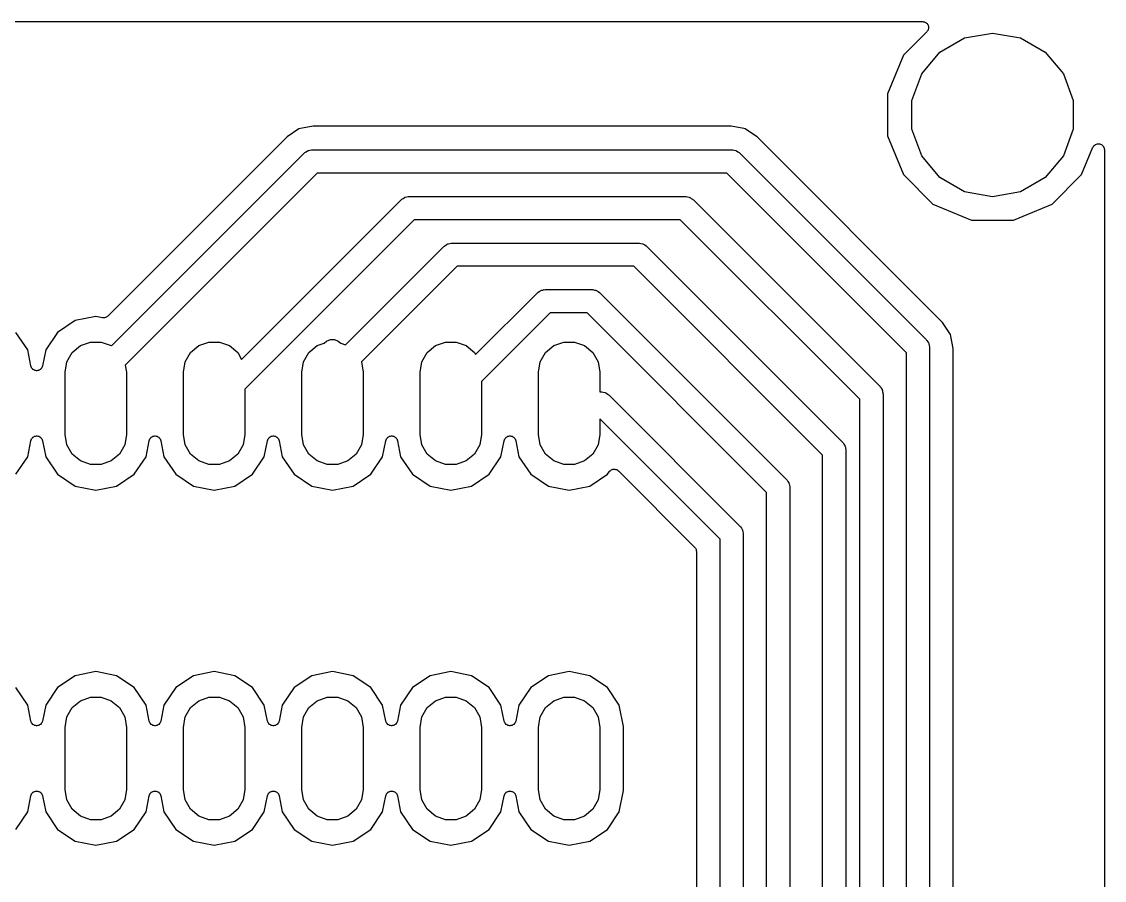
# Model space of a CAD drawing. Extents: x 30 to 169, y -146 to -30.
# Drawn here: x 145.76 to 169, y -48.43 to -30 of the extents above; entities that cross this region are included whole.
import ezdxf

# ---------------------------------------------------------------- set-up
doc = ezdxf.new("R2010")
doc.units = 0
doc.header["$MEASUREMENT"] = 0
doc.layers.add('BLACK', color=7, linetype='CONTINUOUS')

msp = doc.modelspace()

# ---------------------------------------------------------------- linework, layer by layer
at = {"layer": 'Black'}
for p, q in [((144.6, -30), (165.1, -30)), ((165.1, -30), (165.117, -30.0029)), ((165.117, -30.0029), (165.133, -30.0044)), ((165.133, -30.0044), (165.138, -30.0067)), ((165.138, -30.0067), (165.144, -30.0077)), ((165.144, -30.0077), (165.158, -30.016)), ((165.158, -30.016), (165.173, -30.023)), ((165.173, -30.023), (165.177, -30.0269)), ((165.177, -30.0269), (165.182, -30.0297)), ((165.182, -30.0297), (165.193, -30.0425)), ((165.2, -30.2033), (165.19, -30.2169)), ((165.193, -30.0425), (165.205, -30.0542)), ((165.21, -30.1905), (165.2, -30.2033)), ((165.205, -30.0542), (165.207, -30.0593)), ((165.207, -30.0593), (165.21, -30.0635)), ((165.21, -30.0635), (165.216, -30.0791)), ((165.212, -30.1853), (165.21, -30.1905)), ((165.215, -30.1808), (165.212, -30.1853)), ((165.22, -30.1647), (165.215, -30.1808)), ((165.216, -30.0791), (165.223, -30.0942)), ((165.225, -30.1491), (165.22, -30.1647)), ((165.223, -30.0942), (165.224, -30.0997)), ((165.224, -30.0997), (165.225, -30.1049)), ((165.225, -30.1049), (165.225, -30.1216)), ((165.225, -30.1216), (165.227, -30.1382)), ((165.227, -30.1382), (165.225, -30.1435)), ((165.225, -30.1435), (165.225, -30.1491)), ((165.19, -30.2169), (164.687, -30.7193)), ((165.471, -30.6543), (165.999, -30.3493)), ((165.999, -30.3493), (166.6, -30.2433)), ((166.6, -30.2433), (167.201, -30.3493)), ((167.201, -30.3493), (167.729, -30.6543)), ((165.079, -31.1217), (165.471, -30.6543)), ((167.729, -30.6543), (168.121, -31.1217)), ((164.687, -30.7193), (164.342, -31.5489)), ((164.87, -31.695), (165.079, -31.1217)), ((168.121, -31.1217), (168.33, -31.695)), ((164.342, -31.5489), (164.342, -32.4472)), ((164.87, -32.305), (164.87, -31.695)), ((168.33, -31.695), (168.33, -32.305)), ((151.711, -32.302), (151.455, -32.4729)), ((151.742, -32.2957), (151.711, -32.302)), ((152.013, -32.242), (151.742, -32.2957)), ((151.742, -32.2957), (151.742, -32.2957)), ((160.987, -32.242), (152.013, -32.242)), ((161.258, -32.2957), (160.987, -32.242)), ((161.289, -32.302), (161.258, -32.2957)), ((161.258, -32.2957), (161.258, -32.2957)), ((161.423, -32.3913), (161.289, -32.302)), ((165.079, -32.8783), (164.87, -32.305)), ((168.33, -32.305), (168.121, -32.8783)), ((151.455, -32.4729), (147.609, -36.3193)), ((161.545, -32.4729), (161.423, -32.3913)), ((165.527, -36.4552), (161.545, -32.4729)), ((164.342, -32.4472), (164.685, -33.2774)), ((151.894, -32.7734), (151.905, -32.7706)), ((151.905, -32.7706), (151.914, -32.7651)), ((151.914, -32.7651), (151.947, -32.7594)), ((151.947, -32.7594), (151.978, -32.751)), ((151.978, -32.751), (151.989, -32.7519)), ((151.989, -32.7519), (152, -32.75)), ((152, -32.75), (161, -32.75)), ((161, -32.75), (161.011, -32.7519)), ((161.011, -32.7519), (161.022, -32.751)), ((161.022, -32.751), (161.053, -32.7594)), ((161.053, -32.7594), (161.086, -32.7651)), ((161.086, -32.7651), (161.095, -32.7706)), ((161.095, -32.7706), (161.106, -32.7734)), ((168.513, -33.2807), (168.756, -32.6965)), ((168.756, -32.6965), (168.766, -32.6803)), ((168.766, -32.6803), (168.776, -32.6636)), ((168.776, -32.6636), (168.778, -32.6617)), ((168.778, -32.6617), (168.779, -32.6593)), ((168.779, -32.6593), (168.795, -32.6476)), ((168.795, -32.6476), (168.809, -32.6352)), ((168.809, -32.6352), (168.812, -32.6343)), ((168.812, -32.6343), (168.814, -32.6325)), ((168.814, -32.6325), (168.833, -32.6267)), ((168.833, -32.6267), (168.851, -32.6201)), ((168.851, -32.6201), (168.854, -32.6201)), ((168.854, -32.6201), (168.857, -32.6193)), ((168.857, -32.6193), (168.876, -32.6201)), ((168.876, -32.6201), (168.895, -32.6201)), ((168.895, -32.6201), (168.898, -32.6211)), ((168.898, -32.6211), (168.901, -32.6212)), ((168.901, -32.6212), (168.918, -32.6286)), ((168.918, -32.6286), (168.936, -32.6352)), ((168.936, -32.6352), (168.939, -32.6371)), ((168.939, -32.6371), (168.941, -32.6382)), ((168.941, -32.6382), (168.956, -32.6512)), ((168.956, -32.6512), (168.97, -32.6636)), ((168.97, -32.6636), (168.972, -32.6661)), ((168.972, -32.6661), (168.974, -32.668)), ((168.974, -32.668), (168.983, -32.6851)), ((168.983, -32.6851), (168.992, -32.7018)), ((168.992, -32.7018), (168.993, -32.7046)), ((168.993, -32.7046), (168.994, -32.7071)), ((168.994, -32.7071), (168.997, -32.7263)), ((168.997, -32.7263), (169, -32.7452)), ((169, -32.7452), (169, -145.873)), ((147.688, -36.9588), (151.823, -32.8232)), ((151.823, -32.8232), (151.832, -32.8169)), ((151.832, -32.8169), (151.839, -32.8085)), ((151.839, -32.8085), (151.868, -32.7922)), ((151.868, -32.7922), (151.894, -32.7734)), ((161.106, -32.7734), (161.132, -32.7922)), ((161.132, -32.7922), (161.161, -32.8085)), ((161.161, -32.8085), (161.168, -32.8169)), ((161.168, -32.8169), (161.177, -32.8232)), ((161.177, -32.8232), (165.177, -36.8232)), ((165.471, -33.3457), (165.079, -32.8783)), ((168.121, -32.8783), (167.729, -33.3457)), ((152.104, -33.25), (147.983, -37.3703)), ((160.896, -33.25), (152.104, -33.25)), ((164.75, -37.1036), (160.896, -33.25)), ((164.685, -33.2774), (165.319, -33.9131)), ((165.999, -33.6507), (165.471, -33.3457)), ((167.729, -33.3457), (167.201, -33.6507)), ((167.877, -33.9154), (168.513, -33.2807)), ((166.6, -33.7567), (165.999, -33.6507)), ((167.201, -33.6507), (166.6, -33.7567)), ((150.48, -37.2462), (153.903, -33.8232)), ((153.903, -33.8232), (153.912, -33.8169)), ((153.912, -33.8169), (153.919, -33.8085)), ((153.919, -33.8085), (153.948, -33.7922)), ((153.948, -33.7922), (153.974, -33.7734)), ((153.974, -33.7734), (153.985, -33.7706)), ((153.985, -33.7706), (153.994, -33.7651)), ((153.994, -33.7651), (154.027, -33.7594)), ((154.027, -33.7594), (154.058, -33.751)), ((154.058, -33.751), (154.069, -33.7519)), ((154.069, -33.7519), (154.08, -33.75)), ((154.08, -33.75), (160, -33.75)), ((160, -33.75), (160.011, -33.7519)), ((160.011, -33.7519), (160.022, -33.751)), ((160.022, -33.751), (160.053, -33.7594)), ((160.053, -33.7594), (160.086, -33.7651)), ((160.086, -33.7651), (160.095, -33.7706)), ((160.095, -33.7706), (160.106, -33.7734)), ((160.106, -33.7734), (160.132, -33.7922)), ((160.132, -33.7922), (160.161, -33.8085)), ((160.161, -33.8085), (160.168, -33.8169)), ((160.168, -33.8169), (160.177, -33.8232)), ((160.177, -33.8232), (164.177, -37.8232)), ((165.319, -33.9131), (166.149, -34.2576)), ((167.047, -34.2584), (167.877, -33.9154)), ((154.184, -34.25), (150.55, -37.8832)), ((159.896, -34.25), (154.184, -34.25)), ((163.75, -38.1036), (159.896, -34.25)), ((166.149, -34.2576), (167.047, -34.2584)), ((152.712, -36.9349), (154.823, -34.8232)), ((154.823, -34.8232), (154.832, -34.8169)), ((154.832, -34.8169), (154.839, -34.8085)), ((154.839, -34.8085), (154.868, -34.7922)), ((154.868, -34.7922), (154.894, -34.7734)), ((154.894, -34.7734), (154.905, -34.7706)), ((154.905, -34.7706), (154.914, -34.7651)), ((154.914, -34.7651), (154.947, -34.7594)), ((154.947, -34.7594), (154.978, -34.751)), ((154.978, -34.751), (154.989, -34.7519)), ((154.989, -34.7519), (155, -34.75)), ((155, -34.75), (159, -34.75)), ((159, -34.75), (159.011, -34.7519)), ((159.011, -34.7519), (159.022, -34.751)), ((159.022, -34.751), (159.053, -34.7594)), ((159.053, -34.7594), (159.086, -34.7651)), ((159.086, -34.7651), (159.095, -34.7706)), ((159.095, -34.7706), (159.106, -34.7734)), ((159.106, -34.7734), (159.132, -34.7922)), ((159.132, -34.7922), (159.161, -34.8085)), ((159.161, -34.8085), (159.168, -34.8169)), ((159.168, -34.8169), (159.177, -34.8232)), ((159.177, -34.8232), (163.377, -39.0232)), ((155.104, -35.25), (153.051, -37.3023)), ((158.896, -35.25), (155.104, -35.25)), ((162.95, -39.3036), (158.896, -35.25)), ((156.839, -35.8085), (156.868, -35.7922)), ((156.868, -35.7922), (156.894, -35.7734)), ((156.894, -35.7734), (156.905, -35.7706)), ((156.905, -35.7706), (156.914, -35.7651)), ((156.914, -35.7651), (156.947, -35.7594)), ((156.947, -35.7594), (156.978, -35.751)), ((156.978, -35.751), (156.989, -35.7519)), ((156.989, -35.7519), (157, -35.75)), ((157, -35.75), (158, -35.75)), ((158, -35.75), (158.011, -35.7519)), ((158.011, -35.7519), (158.022, -35.751)), ((158.022, -35.751), (158.053, -35.7594)), ((158.053, -35.7594), (158.086, -35.7651)), ((158.086, -35.7651), (158.095, -35.7706)), ((158.095, -35.7706), (158.106, -35.7734)), ((158.106, -35.7734), (158.132, -35.7922)), ((158.132, -35.7922), (158.161, -35.8085)), ((155.502, -37.1447), (156.823, -35.8232)), ((156.823, -35.8232), (156.832, -35.8169)), ((156.832, -35.8169), (156.839, -35.8085)), ((158.161, -35.8085), (158.168, -35.8169)), ((158.168, -35.8169), (158.177, -35.8232)), ((158.177, -35.8232), (162.177, -39.8232)), ((157.104, -36.25), (155.63, -37.7232)), ((157.896, -36.25), (157.104, -36.25)), ((161.75, -40.1036), (157.896, -36.25)), ((146.904, -36.4141), (146.526, -36.6669)), ((147.35, -36.3254), (146.904, -36.4141)), ((147.494, -36.354), (147.35, -36.3254)), ((147.512, -36.3544), (147.494, -36.354)), ((147.53, -36.356), (147.512, -36.3544)), ((147.534, -36.3549), (147.53, -36.356)), ((147.538, -36.355), (147.534, -36.3549)), ((147.555, -36.3492), (147.538, -36.355)), ((147.573, -36.3446), (147.555, -36.3492)), ((147.576, -36.3422), (147.573, -36.3446)), ((147.58, -36.3408), (147.576, -36.3422)), ((147.594, -36.3296), (147.58, -36.3408)), ((147.609, -36.3193), (147.594, -36.3296)), ((165.655, -36.6459), (165.527, -36.4552)), ((145.887, -37.0451), (145.634, -36.6669)), ((146.526, -36.6669), (146.273, -37.0451)), ((165.698, -36.7109), (165.655, -36.6459)), ((165.758, -37.0125), (165.698, -36.7109)), ((146.844, -37.1001), (147.02, -36.9526)), ((147.02, -36.9526), (147.235, -36.8742)), ((147.235, -36.8742), (147.465, -36.8742)), ((147.465, -36.8742), (147.68, -36.9526)), ((147.68, -36.9526), (147.688, -36.9588)), ((149.384, -37.1001), (149.56, -36.9526)), ((149.56, -36.9526), (149.775, -36.8742)), ((149.775, -36.8742), (150.005, -36.8742)), ((150.005, -36.8742), (150.22, -36.9526)), ((150.22, -36.9526), (150.396, -37.1001)), ((151.924, -37.1001), (152.1, -36.9526)), ((152.1, -36.9526), (152.254, -36.8967)), ((152.254, -36.8967), (152.305, -36.8535)), ((152.305, -36.8535), (152.387, -36.8238)), ((152.387, -36.8238), (152.473, -36.8238)), ((152.473, -36.8238), (152.555, -36.8535)), ((152.555, -36.8535), (152.606, -36.8967)), ((152.606, -36.8967), (152.712, -36.9349)), ((154.464, -37.1001), (154.64, -36.9526)), ((154.64, -36.9526), (154.855, -36.8742)), ((154.855, -36.8742), (155.085, -36.8742)), ((155.085, -36.8742), (155.3, -36.9526)), ((155.3, -36.9526), (155.476, -37.1001)), ((157.004, -37.1001), (157.18, -36.9526)), ((157.18, -36.9526), (157.395, -36.8742)), ((157.395, -36.8742), (157.625, -36.8742)), ((157.625, -36.8742), (157.84, -36.9526)), ((157.84, -36.9526), (158.016, -37.1001)), ((165.177, -36.8232), (165.183, -36.8322)), ((165.183, -36.8322), (165.192, -36.8393)), ((165.192, -36.8393), (165.208, -36.8676)), ((165.208, -36.8676), (165.227, -36.8943)), ((165.227, -36.8943), (165.229, -36.905)), ((165.229, -36.905), (165.235, -36.9145)), ((165.235, -36.9145), (165.241, -36.9467)), ((165.241, -36.9467), (165.249, -36.9782)), ((145.955, -37.3884), (145.887, -37.0451)), ((146.273, -37.0451), (146.205, -37.3884)), ((146.729, -37.2987), (146.844, -37.1001)), ((149.269, -37.2987), (149.384, -37.1001)), ((150.396, -37.1001), (150.48, -37.2462)), ((151.809, -37.2987), (151.924, -37.1001)), ((154.349, -37.2987), (154.464, -37.1001)), ((155.476, -37.1001), (155.502, -37.1447)), ((156.889, -37.2987), (157.004, -37.1001)), ((158.016, -37.1001), (158.131, -37.2987)), ((164.75, -76.3964), (164.75, -37.1036)), ((165.249, -36.9782), (165.248, -36.9892)), ((165.248, -36.9892), (165.25, -37)), ((165.25, -37), (165.25, -76.5)), ((165.758, -76.4875), (165.758, -37.0125)), ((145.962, -37.4064), (145.955, -37.3884)), ((145.969, -37.4247), (145.962, -37.4064)), ((146.198, -37.4064), (146.191, -37.4247)), ((146.205, -37.3884), (146.198, -37.4064)), ((146.69, -37.5246), (146.729, -37.2987)), ((147.983, -37.3703), (148.01, -37.5246)), ((149.23, -37.5246), (149.269, -37.2987)), ((151.77, -37.5246), (151.809, -37.2987)), ((153.051, -37.3023), (153.09, -37.5246)), ((154.31, -37.5246), (154.349, -37.2987)), ((156.85, -37.5246), (156.889, -37.2987)), ((158.131, -37.2987), (158.17, -37.5246)), ((145.97, -37.4269), (145.969, -37.4247)), ((145.971, -37.4295), (145.97, -37.4269)), ((145.984, -37.444), (145.971, -37.4295)), ((145.996, -37.4591), (145.984, -37.444)), ((145.999, -37.4605), (145.996, -37.4591)), ((146.001, -37.4626), (145.999, -37.4605)), ((146.017, -37.4719), (146.001, -37.4626)), ((146.034, -37.482), (146.017, -37.4719)), ((146.037, -37.4825), (146.034, -37.482)), ((146.039, -37.4838), (146.037, -37.4825)), ((146.058, -37.4868), (146.039, -37.4838)), ((146.077, -37.4906), (146.058, -37.4868)), ((146.08, -37.4901), (146.077, -37.4906)), ((146.083, -37.4906), (146.08, -37.4901)), ((146.102, -37.4868), (146.083, -37.4906)), ((146.121, -37.4838), (146.102, -37.4868)), ((146.123, -37.4825), (146.121, -37.4838)), ((146.126, -37.482), (146.123, -37.4825)), ((146.143, -37.4719), (146.126, -37.482)), ((146.159, -37.4626), (146.143, -37.4719)), ((146.161, -37.4605), (146.159, -37.4626)), ((146.164, -37.4591), (146.161, -37.4605)), ((146.176, -37.444), (146.164, -37.4591)), ((146.189, -37.4295), (146.176, -37.444)), ((146.19, -37.4269), (146.189, -37.4295)), ((146.191, -37.4247), (146.19, -37.4269)), ((146.69, -38.8554), (146.69, -37.5246)), ((148.01, -37.5246), (148.01, -38.8554)), ((149.23, -38.8554), (149.23, -37.5246)), ((151.77, -38.8554), (151.77, -37.5246)), ((153.09, -37.5246), (153.09, -38.8554)), ((154.31, -38.8554), (154.31, -37.5246)), ((156.85, -38.8554), (156.85, -37.5246)), ((158.17, -37.5246), (158.17, -37.94)), ((150.55, -37.8832), (150.55, -38.8554)), ((155.63, -37.7232), (155.63, -38.8554)), ((164.177, -37.8232), (164.183, -37.8322)), ((164.183, -37.8322), (164.192, -37.8393)), ((164.192, -37.8393), (164.208, -37.8676)), ((164.208, -37.8676), (164.227, -37.8943)), ((158.17, -37.94), (158.19, -37.94)), ((158.19, -37.94), (158.201, -37.9419)), ((158.201, -37.9419), (158.212, -37.941)), ((158.212, -37.941), (158.243, -37.9494)), ((158.243, -37.9494), (158.276, -37.9551)), ((158.276, -37.9551), (158.285, -37.9606)), ((158.285, -37.9606), (158.296, -37.9634)), ((158.296, -37.9634), (158.322, -37.9822)), ((158.322, -37.9822), (158.351, -37.9985)), ((158.351, -37.9985), (158.358, -38.0069)), ((158.358, -38.0069), (158.367, -38.0132)), ((158.367, -38.0132), (161.177, -40.8232)), ((163.75, -75.8964), (163.75, -38.1036)), ((164.227, -37.8943), (164.229, -37.905)), ((164.229, -37.905), (164.235, -37.9145)), ((164.235, -37.9145), (164.241, -37.9467)), ((164.241, -37.9467), (164.249, -37.9782)), ((164.249, -37.9782), (164.248, -37.9892)), ((164.248, -37.9892), (164.25, -38)), ((164.25, -38), (164.25, -76)), ((160.75, -41.1036), (158.17, -38.524)), ((158.17, -38.524), (158.17, -38.8554)), ((145.887, -39.3349), (145.955, -38.9916)), ((145.955, -38.9916), (145.962, -38.9736)), ((145.962, -38.9736), (145.969, -38.9553)), ((145.969, -38.9553), (145.97, -38.9531)), ((145.97, -38.9531), (145.971, -38.9505)), ((145.971, -38.9505), (145.984, -38.936)), ((145.984, -38.936), (145.996, -38.9209)), ((145.996, -38.9209), (145.999, -38.9195)), ((145.999, -38.9195), (146.001, -38.9174)), ((146.001, -38.9174), (146.017, -38.9081)), ((146.017, -38.9081), (146.034, -38.898)), ((146.034, -38.898), (146.037, -38.8975)), ((146.037, -38.8975), (146.039, -38.8962)), ((146.039, -38.8962), (146.058, -38.8932)), ((146.058, -38.8932), (146.077, -38.8894)), ((146.077, -38.8894), (146.08, -38.8899)), ((146.08, -38.8899), (146.083, -38.8894)), ((146.083, -38.8894), (146.102, -38.8932)), ((146.102, -38.8932), (146.121, -38.8962)), ((146.121, -38.8962), (146.123, -38.8975)), ((146.123, -38.8975), (146.126, -38.898)), ((146.126, -38.898), (146.143, -38.9081)), ((146.143, -38.9081), (146.159, -38.9174)), ((146.159, -38.9174), (146.161, -38.9195)), ((146.161, -38.9195), (146.164, -38.9209)), ((146.164, -38.9209), (146.176, -38.936)), ((146.176, -38.936), (146.189, -38.9505)), ((146.189, -38.9505), (146.19, -38.9531)), ((146.19, -38.9531), (146.191, -38.9553)), ((146.191, -38.9553), (146.198, -38.9736)), ((146.198, -38.9736), (146.205, -38.9916)), ((146.205, -38.9916), (146.273, -39.3349)), ((146.729, -39.0813), (146.69, -38.8554)), ((148.01, -38.8554), (147.971, -39.0813)), ((148.427, -39.3349), (148.495, -38.9916)), ((148.495, -38.9916), (148.502, -38.9736)), ((148.502, -38.9736), (148.509, -38.9553)), ((148.509, -38.9553), (148.51, -38.9531)), ((148.51, -38.9531), (148.511, -38.9505)), ((148.511, -38.9505), (148.524, -38.936)), ((148.524, -38.936), (148.536, -38.9209)), ((148.536, -38.9209), (148.539, -38.9195)), ((148.539, -38.9195), (148.541, -38.9174)), ((148.541, -38.9174), (148.557, -38.9081)), ((148.557, -38.9081), (148.574, -38.898)), ((148.574, -38.898), (148.577, -38.8975)), ((148.577, -38.8975), (148.579, -38.8962)), ((148.579, -38.8962), (148.598, -38.8932)), ((148.598, -38.8932), (148.617, -38.8894)), ((148.617, -38.8894), (148.62, -38.8899)), ((148.62, -38.8899), (148.623, -38.8894)), ((148.623, -38.8894), (148.642, -38.8932)), ((148.642, -38.8932), (148.661, -38.8962)), ((148.661, -38.8962), (148.663, -38.8975)), ((148.663, -38.8975), (148.666, -38.898)), ((148.666, -38.898), (148.683, -38.9081)), ((148.683, -38.9081), (148.699, -38.9174)), ((148.699, -38.9174), (148.701, -38.9195)), ((148.701, -38.9195), (148.704, -38.9209)), ((148.704, -38.9209), (148.716, -38.936)), ((148.716, -38.936), (148.729, -38.9505)), ((148.729, -38.9505), (148.73, -38.9531)), ((148.73, -38.9531), (148.731, -38.9553)), ((148.731, -38.9553), (148.738, -38.9736)), ((148.738, -38.9736), (148.745, -38.9916)), ((148.745, -38.9916), (148.813, -39.3349)), ((149.269, -39.0813), (149.23, -38.8554)), ((150.55, -38.8554), (150.511, -39.0813)), ((150.967, -39.3349), (151.035, -38.9916)), ((151.035, -38.9916), (151.042, -38.9736)), ((151.042, -38.9736), (151.049, -38.9553)), ((151.049, -38.9553), (151.05, -38.9531)), ((151.05, -38.9531), (151.051, -38.9505)), ((151.051, -38.9505), (151.064, -38.936)), ((151.064, -38.936), (151.076, -38.9209)), ((151.076, -38.9209), (151.079, -38.9195)), ((151.079, -38.9195), (151.081, -38.9174)), ((151.081, -38.9174), (151.097, -38.9081)), ((151.097, -38.9081), (151.114, -38.898)), ((151.114, -38.898), (151.117, -38.8975)), ((151.117, -38.8975), (151.119, -38.8962)), ((151.119, -38.8962), (151.138, -38.8932)), ((151.138, -38.8932), (151.157, -38.8894)), ((151.157, -38.8894), (151.16, -38.8899)), ((151.16, -38.8899), (151.163, -38.8894)), ((151.163, -38.8894), (151.182, -38.8932)), ((151.182, -38.8932), (151.201, -38.8962)), ((151.201, -38.8962), (151.203, -38.8975)), ((151.203, -38.8975), (151.206, -38.898)), ((151.206, -38.898), (151.223, -38.9081)), ((151.223, -38.9081), (151.239, -38.9174)), ((151.239, -38.9174), (151.241, -38.9195)), ((151.241, -38.9195), (151.244, -38.9209)), ((151.244, -38.9209), (151.256, -38.936)), ((151.256, -38.936), (151.269, -38.9505)), ((151.269, -38.9505), (151.27, -38.9531)), ((151.27, -38.9531), (151.271, -38.9553)), ((151.271, -38.9553), (151.278, -38.9736)), ((151.278, -38.9736), (151.285, -38.9916)), ((151.285, -38.9916), (151.353, -39.3349)), ((151.809, -39.0813), (151.77, -38.8554)), ((153.09, -38.8554), (153.051, -39.0813)), ((153.507, -39.3349), (153.575, -38.9916)), ((153.575, -38.9916), (153.582, -38.9736)), ((153.582, -38.9736), (153.589, -38.9553)), ((153.589, -38.9553), (153.59, -38.9531)), ((153.59, -38.9531), (153.591, -38.9505)), ((153.591, -38.9505), (153.604, -38.936)), ((153.604, -38.936), (153.616, -38.9209)), ((153.616, -38.9209), (153.619, -38.9195)), ((153.619, -38.9195), (153.621, -38.9174)), ((153.621, -38.9174), (153.637, -38.9081)), ((153.637, -38.9081), (153.654, -38.898)), ((153.654, -38.898), (153.657, -38.8975)), ((153.657, -38.8975), (153.659, -38.8962)), ((153.659, -38.8962), (153.678, -38.8932)), ((153.678, -38.8932), (153.697, -38.8894)), ((153.697, -38.8894), (153.7, -38.8899)), ((153.7, -38.8899), (153.703, -38.8894)), ((153.703, -38.8894), (153.722, -38.8932)), ((153.722, -38.8932), (153.741, -38.8962)), ((153.741, -38.8962), (153.743, -38.8975)), ((153.743, -38.8975), (153.746, -38.898)), ((153.746, -38.898), (153.763, -38.9081)), ((153.763, -38.9081), (153.779, -38.9174)), ((153.779, -38.9174), (153.781, -38.9195)), ((153.781, -38.9195), (153.784, -38.9209)), ((153.784, -38.9209), (153.796, -38.936)), ((153.796, -38.936), (153.809, -38.9505)), ((153.809, -38.9505), (153.81, -38.9531)), ((153.81, -38.9531), (153.811, -38.9553)), ((153.811, -38.9553), (153.818, -38.9736)), ((153.818, -38.9736), (153.825, -38.9916)), ((153.825, -38.9916), (153.893, -39.3349)), ((154.349, -39.0813), (154.31, -38.8554)), ((155.63, -38.8554), (155.591, -39.0813)), ((156.047, -39.3349), (156.115, -38.9916)), ((156.115, -38.9916), (156.122, -38.9736)), ((156.122, -38.9736), (156.129, -38.9553)), ((156.129, -38.9553), (156.13, -38.9531)), ((156.13, -38.9531), (156.131, -38.9505)), ((156.131, -38.9505), (156.144, -38.936)), ((156.144, -38.936), (156.156, -38.9209)), ((156.156, -38.9209), (156.159, -38.9195)), ((156.159, -38.9195), (156.161, -38.9174)), ((156.161, -38.9174), (156.177, -38.9081)), ((156.177, -38.9081), (156.194, -38.898)), ((156.194, -38.898), (156.197, -38.8975)), ((156.197, -38.8975), (156.199, -38.8962)), ((156.199, -38.8962), (156.218, -38.8932)), ((156.218, -38.8932), (156.237, -38.8894)), ((156.237, -38.8894), (156.24, -38.8899)), ((156.24, -38.8899), (156.243, -38.8894)), ((156.243, -38.8894), (156.262, -38.8932)), ((156.262, -38.8932), (156.281, -38.8962)), ((156.281, -38.8962), (156.283, -38.8975)), ((156.283, -38.8975), (156.286, -38.898)), ((156.286, -38.898), (156.303, -38.9081)), ((156.303, -38.9081), (156.319, -38.9174)), ((156.319, -38.9174), (156.321, -38.9195)), ((156.321, -38.9195), (156.324, -38.9209)), ((156.324, -38.9209), (156.336, -38.936)), ((156.336, -38.936), (156.349, -38.9505)), ((156.349, -38.9505), (156.35, -38.9531)), ((156.35, -38.9531), (156.351, -38.9553)), ((156.351, -38.9553), (156.358, -38.9736)), ((156.358, -38.9736), (156.365, -38.9916)), ((156.365, -38.9916), (156.433, -39.3349)), ((156.889, -39.0813), (156.85, -38.8554)), ((158.17, -38.8554), (158.131, -39.0813)), ((163.377, -39.0232), (163.383, -39.0322)), ((163.383, -39.0322), (163.392, -39.0393)), ((163.392, -39.0393), (163.408, -39.0676)), ((146.844, -39.2799), (146.729, -39.0813)), ((147.971, -39.0813), (147.856, -39.2799)), ((149.384, -39.2799), (149.269, -39.0813)), ((150.511, -39.0813), (150.396, -39.2799)), ((151.924, -39.2799), (151.809, -39.0813)), ((153.051, -39.0813), (152.936, -39.2799)), ((154.464, -39.2799), (154.349, -39.0813)), ((155.591, -39.0813), (155.476, -39.2799)), ((157.004, -39.2799), (156.889, -39.0813)), ((158.131, -39.0813), (158.016, -39.2799)), ((163.408, -39.0676), (163.427, -39.0943)), ((163.427, -39.0943), (163.429, -39.105)), ((163.429, -39.105), (163.435, -39.1145)), ((163.435, -39.1145), (163.441, -39.1467)), ((163.441, -39.1467), (163.449, -39.1782)), ((163.449, -39.1782), (163.448, -39.1892)), ((163.448, -39.1892), (163.45, -39.2)), ((163.45, -39.2), (163.45, -74.8)), ((145.634, -39.7131), (145.887, -39.3349)), ((146.273, -39.3349), (146.526, -39.7131)), ((147.02, -39.4274), (146.844, -39.2799)), ((147.235, -39.5058), (147.02, -39.4274)), ((147.465, -39.5058), (147.235, -39.5058)), ((147.68, -39.4274), (147.465, -39.5058)), ((147.856, -39.2799), (147.68, -39.4274)), ((148.174, -39.7131), (148.427, -39.3349)), ((148.813, -39.3349), (149.066, -39.7131)), ((149.56, -39.4274), (149.384, -39.2799)), ((149.775, -39.5058), (149.56, -39.4274)), ((150.005, -39.5058), (149.775, -39.5058)), ((150.22, -39.4274), (150.005, -39.5058)), ((150.396, -39.2799), (150.22, -39.4274)), ((150.714, -39.7131), (150.967, -39.3349)), ((151.353, -39.3349), (151.606, -39.7131)), ((152.1, -39.4274), (151.924, -39.2799)), ((152.315, -39.5058), (152.1, -39.4274)), ((152.545, -39.5058), (152.315, -39.5058)), ((152.76, -39.4274), (152.545, -39.5058)), ((152.936, -39.2799), (152.76, -39.4274)), ((153.254, -39.7131), (153.507, -39.3349)), ((153.893, -39.3349), (154.146, -39.7131)), ((154.64, -39.4274), (154.464, -39.2799)), ((154.855, -39.5058), (154.64, -39.4274)), ((155.085, -39.5058), (154.855, -39.5058)), ((155.3, -39.4274), (155.085, -39.5058)), ((155.476, -39.2799), (155.3, -39.4274)), ((155.794, -39.7131), (156.047, -39.3349)), ((156.433, -39.3349), (156.686, -39.7131)), ((157.18, -39.4274), (157.004, -39.2799)), ((157.395, -39.5058), (157.18, -39.4274)), ((157.625, -39.5058), (157.395, -39.5058)), ((157.84, -39.4274), (157.625, -39.5058)), ((158.016, -39.2799), (157.84, -39.4274)), ((162.95, -74.6964), (162.95, -39.3036)), ((146.526, -39.7131), (146.904, -39.9659)), ((147.796, -39.9659), (148.174, -39.7131)), ((149.066, -39.7131), (149.444, -39.9659)), ((150.336, -39.9659), (150.714, -39.7131)), ((151.606, -39.7131), (151.984, -39.9659)), ((152.876, -39.9659), (153.254, -39.7131)), ((154.146, -39.7131), (154.524, -39.9659)), ((155.416, -39.9659), (155.794, -39.7131)), ((156.686, -39.7131), (157.064, -39.9659)), ((157.956, -39.9659), (158.334, -39.7131)), ((158.334, -39.7131), (158.371, -39.6579)), ((158.371, -39.6579), (158.372, -39.6569)), ((158.372, -39.6569), (158.373, -39.6556)), ((158.373, -39.6556), (158.388, -39.641)), ((158.388, -39.641), (158.402, -39.6261)), ((158.402, -39.6261), (158.403, -39.6254)), ((158.403, -39.6254), (158.404, -39.6245)), ((158.404, -39.6245), (158.423, -39.6157)), ((158.423, -39.6157), (158.441, -39.6066)), ((158.441, -39.6066), (158.443, -39.6064)), ((158.443, -39.6064), (158.444, -39.6058)), ((158.444, -39.6058), (158.465, -39.604)), ((158.465, -39.604), (158.485, -39.6018)), ((158.485, -39.6018), (158.487, -39.6021)), ((158.487, -39.6021), (158.488, -39.602)), ((158.488, -39.602), (158.508, -39.6073)), ((158.508, -39.6073), (158.528, -39.6122)), ((158.528, -39.6122), (158.529, -39.613)), ((158.529, -39.613), (158.531, -39.6134)), ((158.531, -39.6134), (158.548, -39.6252)), ((158.548, -39.6252), (158.565, -39.6367)), ((158.565, -39.6367), (158.566, -39.6379)), ((158.566, -39.6379), (158.567, -39.6387)), ((158.567, -39.6387), (160.205, -41.2768)), ((146.904, -39.9659), (147.35, -40.0546)), ((147.35, -40.0546), (147.796, -39.9659)), ((149.444, -39.9659), (149.89, -40.0546)), ((149.89, -40.0546), (150.336, -39.9659)), ((151.984, -39.9659), (152.43, -40.0546)), ((152.43, -40.0546), (152.876, -39.9659)), ((154.524, -39.9659), (154.97, -40.0546)), ((154.97, -40.0546), (155.416, -39.9659)), ((157.064, -39.9659), (157.51, -40.0546)), ((157.51, -40.0546), (157.956, -39.9659)), ((162.177, -39.8232), (162.183, -39.8322)), ((162.183, -39.8322), (162.192, -39.8393)), ((162.192, -39.8393), (162.208, -39.8676)), ((162.208, -39.8676), (162.227, -39.8943)), ((162.227, -39.8943), (162.229, -39.905)), ((162.229, -39.905), (162.235, -39.9145)), ((162.235, -39.9145), (162.241, -39.9467)), ((162.241, -39.9467), (162.249, -39.9782)), ((161.75, -73.8964), (161.75, -40.1036)), ((162.249, -39.9782), (162.248, -39.9892)), ((162.248, -39.9892), (162.25, -40)), ((162.25, -40), (162.25, -74)), ((161.177, -40.8232), (161.183, -40.8322)), ((161.183, -40.8322), (161.192, -40.8393)), ((161.192, -40.8393), (161.208, -40.8676)), ((161.208, -40.8676), (161.227, -40.8943)), ((161.227, -40.8943), (161.229, -40.905)), ((161.229, -40.905), (161.235, -40.9145)), ((160.75, -46), (160.75, -41.1036)), ((161.235, -40.9145), (161.241, -40.9467)), ((161.241, -40.9467), (161.249, -40.9782)), ((161.249, -40.9782), (161.248, -40.9892)), ((161.248, -40.9892), (161.25, -41)), ((161.25, -41), (161.25, -46)), ((160.205, -41.2768), (160.208, -41.2814)), ((160.208, -41.2814), (160.212, -41.2849)), ((160.212, -41.2849), (160.221, -41.2993)), ((160.221, -41.2993), (160.23, -41.3129)), ((160.23, -41.3129), (160.232, -41.3183)), ((160.232, -41.3183), (160.234, -41.3231)), ((160.234, -41.3231), (160.237, -41.3395)), ((160.237, -41.3395), (160.242, -41.3555)), ((160.242, -41.3555), (160.241, -41.3611)), ((160.241, -41.3611), (160.242, -41.3666)), ((160.242, -41.3666), (160.242, -58.9336)), ((146.904, -44.0341), (146.526, -44.2869)), ((147.35, -43.9454), (146.904, -44.0341)), ((147.796, -44.0341), (147.35, -43.9454)), ((148.174, -44.2869), (147.796, -44.0341)), ((149.444, -44.0341), (149.066, -44.2869)), ((149.89, -43.9454), (149.444, -44.0341)), ((150.336, -44.0341), (149.89, -43.9454)), ((150.714, -44.2869), (150.336, -44.0341)), ((151.984, -44.0341), (151.606, -44.2869)), ((152.43, -43.9454), (151.984, -44.0341)), ((152.876, -44.0341), (152.43, -43.9454)), ((153.254, -44.2869), (152.876, -44.0341)), ((154.524, -44.0341), (154.146, -44.2869)), ((154.97, -43.9454), (154.524, -44.0341)), ((155.416, -44.0341), (154.97, -43.9454)), ((155.794, -44.2869), (155.416, -44.0341)), ((157.064, -44.0341), (156.686, -44.2869)), ((157.51, -43.9454), (157.064, -44.0341)), ((157.956, -44.0341), (157.51, -43.9454)), ((158.334, -44.2869), (157.956, -44.0341)), ((145.887, -44.6651), (145.634, -44.2869)), ((146.526, -44.2869), (146.273, -44.6651)), ((148.427, -44.6651), (148.174, -44.2869)), ((149.066, -44.2869), (148.813, -44.6651)), ((150.967, -44.6651), (150.714, -44.2869)), ((151.606, -44.2869), (151.353, -44.6651)), ((153.507, -44.6651), (153.254, -44.2869)), ((154.146, -44.2869), (153.893, -44.6651)), ((156.047, -44.6651), (155.794, -44.2869)), ((156.686, -44.2869), (156.433, -44.6651)), ((158.587, -44.6651), (158.334, -44.2869)), ((146.844, -44.7201), (147.02, -44.5726)), ((147.02, -44.5726), (147.235, -44.4942)), ((147.235, -44.4942), (147.465, -44.4942)), ((147.465, -44.4942), (147.68, -44.5726)), ((147.68, -44.5726), (147.856, -44.7201)), ((149.384, -44.7201), (149.56, -44.5726)), ((149.56, -44.5726), (149.775, -44.4942)), ((149.775, -44.4942), (150.005, -44.4942)), ((150.005, -44.4942), (150.22, -44.5726)), ((150.22, -44.5726), (150.396, -44.7201)), ((151.924, -44.7201), (152.1, -44.5726)), ((152.1, -44.5726), (152.315, -44.4942)), ((152.315, -44.4942), (152.545, -44.4942)), ((152.545, -44.4942), (152.76, -44.5726)), ((152.76, -44.5726), (152.936, -44.7201)), ((154.464, -44.7201), (154.64, -44.5726)), ((154.64, -44.5726), (154.855, -44.4942)), ((154.855, -44.4942), (155.085, -44.4942)), ((155.085, -44.4942), (155.3, -44.5726)), ((155.3, -44.5726), (155.476, -44.7201)), ((157.004, -44.7201), (157.18, -44.5726)), ((157.18, -44.5726), (157.395, -44.4942)), ((157.395, -44.4942), (157.625, -44.4942)), ((157.625, -44.4942), (157.84, -44.5726)), ((157.84, -44.5726), (158.016, -44.7201)), ((145.955, -45.0084), (145.887, -44.6651)), ((146.273, -44.6651), (146.205, -45.0084)), ((146.729, -44.9187), (146.844, -44.7201)), ((147.856, -44.7201), (147.971, -44.9187)), ((148.495, -45.0084), (148.427, -44.6651)), ((148.813, -44.6651), (148.745, -45.0084)), ((149.269, -44.9187), (149.384, -44.7201)), ((150.396, -44.7201), (150.511, -44.9187)), ((151.035, -45.0084), (150.967, -44.6651)), ((151.353, -44.6651), (151.285, -45.0084)), ((151.809, -44.9187), (151.924, -44.7201)), ((152.936, -44.7201), (153.051, -44.9187)), ((153.575, -45.0084), (153.507, -44.6651)), ((153.893, -44.6651), (153.825, -45.0084)), ((154.349, -44.9187), (154.464, -44.7201)), ((155.476, -44.7201), (155.591, -44.9187)), ((156.115, -45.0084), (156.047, -44.6651)), ((156.433, -44.6651), (156.365, -45.0084)), ((156.889, -44.9187), (157.004, -44.7201)), ((158.016, -44.7201), (158.131, -44.9187)), ((158.678, -45.1238), (158.587, -44.6651)), ((145.962, -45.0264), (145.955, -45.0084)), ((145.969, -45.0447), (145.962, -45.0264)), ((145.97, -45.0469), (145.969, -45.0447)), ((145.971, -45.0495), (145.97, -45.0469)), ((145.984, -45.064), (145.971, -45.0495)), ((145.996, -45.0791), (145.984, -45.064)), ((145.999, -45.0805), (145.996, -45.0791)), ((146.001, -45.0826), (145.999, -45.0805)), ((146.017, -45.0919), (146.001, -45.0826)), ((146.159, -45.0826), (146.143, -45.0919)), ((146.161, -45.0805), (146.159, -45.0826)), ((146.164, -45.0791), (146.161, -45.0805)), ((146.176, -45.064), (146.164, -45.0791)), ((146.189, -45.0495), (146.176, -45.064)), ((146.19, -45.0469), (146.189, -45.0495)), ((146.191, -45.0447), (146.19, -45.0469)), ((146.198, -45.0264), (146.191, -45.0447)), ((146.205, -45.0084), (146.198, -45.0264)), ((146.69, -45.1446), (146.729, -44.9187)), ((147.971, -44.9187), (148.01, -45.1446)), ((148.502, -45.0264), (148.495, -45.0084)), ((148.509, -45.0447), (148.502, -45.0264)), ((148.51, -45.0469), (148.509, -45.0447)), ((148.511, -45.0495), (148.51, -45.0469)), ((148.524, -45.064), (148.511, -45.0495)), ((148.536, -45.0791), (148.524, -45.064)), ((148.539, -45.0805), (148.536, -45.0791)), ((148.541, -45.0826), (148.539, -45.0805)), ((148.557, -45.0919), (148.541, -45.0826)), ((148.699, -45.0826), (148.683, -45.0919)), ((148.701, -45.0805), (148.699, -45.0826)), ((148.704, -45.0791), (148.701, -45.0805)), ((148.716, -45.064), (148.704, -45.0791)), ((148.729, -45.0495), (148.716, -45.064)), ((148.73, -45.0469), (148.729, -45.0495)), ((148.731, -45.0447), (148.73, -45.0469)), ((148.738, -45.0264), (148.731, -45.0447)), ((148.745, -45.0084), (148.738, -45.0264)), ((149.23, -45.1446), (149.269, -44.9187)), ((150.511, -44.9187), (150.55, -45.1446)), ((151.042, -45.0264), (151.035, -45.0084)), ((151.049, -45.0447), (151.042, -45.0264)), ((151.05, -45.0469), (151.049, -45.0447)), ((151.051, -45.0495), (151.05, -45.0469)), ((151.064, -45.064), (151.051, -45.0495)), ((151.076, -45.0791), (151.064, -45.064)), ((151.079, -45.0805), (151.076, -45.0791)), ((151.081, -45.0826), (151.079, -45.0805)), ((151.097, -45.0919), (151.081, -45.0826)), ((151.239, -45.0826), (151.223, -45.0919)), ((151.241, -45.0805), (151.239, -45.0826)), ((151.244, -45.0791), (151.241, -45.0805)), ((151.256, -45.064), (151.244, -45.0791)), ((151.269, -45.0495), (151.256, -45.064)), ((151.27, -45.0469), (151.269, -45.0495)), ((151.271, -45.0447), (151.27, -45.0469)), ((151.278, -45.0264), (151.271, -45.0447)), ((151.285, -45.0084), (151.278, -45.0264)), ((151.77, -45.1446), (151.809, -44.9187)), ((153.051, -44.9187), (153.09, -45.1446)), ((153.582, -45.0264), (153.575, -45.0084)), ((153.589, -45.0447), (153.582, -45.0264)), ((153.59, -45.0469), (153.589, -45.0447)), ((153.591, -45.0495), (153.59, -45.0469)), ((153.604, -45.064), (153.591, -45.0495)), ((153.616, -45.0791), (153.604, -45.064)), ((153.619, -45.0805), (153.616, -45.0791)), ((153.621, -45.0826), (153.619, -45.0805)), ((153.637, -45.0919), (153.621, -45.0826)), ((153.779, -45.0826), (153.763, -45.0919)), ((153.781, -45.0805), (153.779, -45.0826)), ((153.784, -45.0791), (153.781, -45.0805)), ((153.796, -45.064), (153.784, -45.0791)), ((153.809, -45.0495), (153.796, -45.064)), ((153.81, -45.0469), (153.809, -45.0495)), ((153.811, -45.0447), (153.81, -45.0469)), ((153.818, -45.0264), (153.811, -45.0447)), ((153.825, -45.0084), (153.818, -45.0264)), ((154.31, -45.1446), (154.349, -44.9187)), ((155.591, -44.9187), (155.63, -45.1446)), ((156.122, -45.0264), (156.115, -45.0084)), ((156.129, -45.0447), (156.122, -45.0264)), ((156.13, -45.0469), (156.129, -45.0447)), ((156.131, -45.0495), (156.13, -45.0469)), ((156.144, -45.064), (156.131, -45.0495)), ((156.156, -45.0791), (156.144, -45.064)), ((156.159, -45.0805), (156.156, -45.0791)), ((156.161, -45.0826), (156.159, -45.0805)), ((156.177, -45.0919), (156.161, -45.0826)), ((156.319, -45.0826), (156.303, -45.0919)), ((156.321, -45.0805), (156.319, -45.0826)), ((156.324, -45.0791), (156.321, -45.0805)), ((156.336, -45.064), (156.324, -45.0791)), ((156.349, -45.0495), (156.336, -45.064)), ((156.35, -45.0469), (156.349, -45.0495)), ((156.351, -45.0447), (156.35, -45.0469)), ((156.358, -45.0264), (156.351, -45.0447)), ((156.365, -45.0084), (156.358, -45.0264)), ((156.85, -45.1446), (156.889, -44.9187)), ((158.131, -44.9187), (158.17, -45.1446)), ((146.034, -45.102), (146.017, -45.0919)), ((146.037, -45.1025), (146.034, -45.102)), ((146.039, -45.1038), (146.037, -45.1025)), ((146.058, -45.1068), (146.039, -45.1038)), ((146.077, -45.1106), (146.058, -45.1068)), ((146.08, -45.1101), (146.077, -45.1106)), ((146.083, -45.1106), (146.08, -45.1101)), ((146.102, -45.1068), (146.083, -45.1106)), ((146.121, -45.1038), (146.102, -45.1068)), ((146.123, -45.1025), (146.121, -45.1038)), ((146.126, -45.102), (146.123, -45.1025)), ((146.143, -45.0919), (146.126, -45.102)), ((146.69, -46.4754), (146.69, -45.1446)), ((148.01, -45.1446), (148.01, -46.4754)), ((148.574, -45.102), (148.557, -45.0919)), ((148.577, -45.1025), (148.574, -45.102)), ((148.579, -45.1038), (148.577, -45.1025)), ((148.598, -45.1068), (148.579, -45.1038)), ((148.617, -45.1106), (148.598, -45.1068)), ((148.62, -45.1101), (148.617, -45.1106)), ((148.623, -45.1106), (148.62, -45.1101)), ((148.642, -45.1068), (148.623, -45.1106)), ((148.661, -45.1038), (148.642, -45.1068)), ((148.663, -45.1025), (148.661, -45.1038)), ((148.666, -45.102), (148.663, -45.1025)), ((148.683, -45.0919), (148.666, -45.102)), ((149.23, -46.4754), (149.23, -45.1446)), ((150.55, -45.1446), (150.55, -46.4754)), ((151.114, -45.102), (151.097, -45.0919)), ((151.117, -45.1025), (151.114, -45.102)), ((151.119, -45.1038), (151.117, -45.1025)), ((151.138, -45.1068), (151.119, -45.1038)), ((151.157, -45.1106), (151.138, -45.1068)), ((151.16, -45.1101), (151.157, -45.1106)), ((151.163, -45.1106), (151.16, -45.1101)), ((151.182, -45.1068), (151.163, -45.1106)), ((151.201, -45.1038), (151.182, -45.1068)), ((151.203, -45.1025), (151.201, -45.1038)), ((151.206, -45.102), (151.203, -45.1025)), ((151.223, -45.0919), (151.206, -45.102)), ((151.77, -46.4754), (151.77, -45.1446)), ((153.09, -45.1446), (153.09, -46.4754)), ((153.654, -45.102), (153.637, -45.0919)), ((153.657, -45.1025), (153.654, -45.102)), ((153.659, -45.1038), (153.657, -45.1025)), ((153.678, -45.1068), (153.659, -45.1038)), ((153.697, -45.1106), (153.678, -45.1068)), ((153.7, -45.1101), (153.697, -45.1106)), ((153.703, -45.1106), (153.7, -45.1101)), ((153.722, -45.1068), (153.703, -45.1106)), ((153.741, -45.1038), (153.722, -45.1068)), ((153.743, -45.1025), (153.741, -45.1038)), ((153.746, -45.102), (153.743, -45.1025)), ((153.763, -45.0919), (153.746, -45.102)), ((154.31, -46.4754), (154.31, -45.1446)), ((155.63, -45.1446), (155.63, -46.4754)), ((156.194, -45.102), (156.177, -45.0919)), ((156.197, -45.1025), (156.194, -45.102)), ((156.199, -45.1038), (156.197, -45.1025)), ((156.218, -45.1068), (156.199, -45.1038)), ((156.237, -45.1106), (156.218, -45.1068)), ((156.24, -45.1101), (156.237, -45.1106)), ((156.243, -45.1106), (156.24, -45.1101)), ((156.262, -45.1068), (156.243, -45.1106)), ((156.281, -45.1038), (156.262, -45.1068)), ((156.283, -45.1025), (156.281, -45.1038)), ((156.286, -45.102), (156.283, -45.1025)), ((156.303, -45.0919), (156.286, -45.102)), ((156.85, -46.4754), (156.85, -45.1446)), ((158.17, -45.1446), (158.17, -46.4754)), ((158.678, -46.4962), (158.678, -45.1238)), ((160.75, -60.8964), (160.75, -46)), ((161.25, -46), (161.25, -61)), ((146.729, -46.7013), (146.69, -46.4754)), ((148.01, -46.4754), (147.971, -46.7013)), ((149.269, -46.7013), (149.23, -46.4754)), ((150.55, -46.4754), (150.511, -46.7013)), ((151.809, -46.7013), (151.77, -46.4754)), ((153.09, -46.4754), (153.051, -46.7013)), ((154.349, -46.7013), (154.31, -46.4754)), ((155.63, -46.4754), (155.591, -46.7013)), ((156.889, -46.7013), (156.85, -46.4754)), ((158.17, -46.4754), (158.131, -46.7013)), ((145.887, -46.9549), (145.955, -46.6116)), ((145.955, -46.6116), (145.962, -46.5936)), ((145.962, -46.5936), (145.969, -46.5753)), ((145.969, -46.5753), (145.97, -46.5731)), ((145.97, -46.5731), (145.971, -46.5705)), ((145.971, -46.5705), (145.984, -46.556)), ((145.984, -46.556), (145.996, -46.5409)), ((145.996, -46.5409), (145.999, -46.5395)), ((145.999, -46.5395), (146.001, -46.5374)), ((146.001, -46.5374), (146.017, -46.5281)), ((146.017, -46.5281), (146.034, -46.518)), ((146.034, -46.518), (146.037, -46.5175)), ((146.037, -46.5175), (146.039, -46.5162)), ((146.039, -46.5162), (146.058, -46.5132)), ((146.058, -46.5132), (146.077, -46.5094)), ((146.077, -46.5094), (146.08, -46.5099)), ((146.08, -46.5099), (146.083, -46.5094)), ((146.083, -46.5094), (146.102, -46.5132)), ((146.102, -46.5132), (146.121, -46.5162)), ((146.121, -46.5162), (146.123, -46.5175)), ((146.123, -46.5175), (146.126, -46.518)), ((146.126, -46.518), (146.143, -46.5281)), ((146.143, -46.5281), (146.159, -46.5374)), ((146.159, -46.5374), (146.161, -46.5395)), ((146.161, -46.5395), (146.164, -46.5409)), ((146.164, -46.5409), (146.176, -46.556)), ((146.176, -46.556), (146.189, -46.5705)), ((146.189, -46.5705), (146.19, -46.5731)), ((146.19, -46.5731), (146.191, -46.5753)), ((146.191, -46.5753), (146.198, -46.5936)), ((146.198, -46.5936), (146.205, -46.6116)), ((146.205, -46.6116), (146.273, -46.9549)), ((146.844, -46.8999), (146.729, -46.7013)), ((147.971, -46.7013), (147.856, -46.8999)), ((148.427, -46.9549), (148.495, -46.6116)), ((148.495, -46.6116), (148.502, -46.5936)), ((148.502, -46.5936), (148.509, -46.5753)), ((148.509, -46.5753), (148.51, -46.5731)), ((148.51, -46.5731), (148.511, -46.5705)), ((148.511, -46.5705), (148.524, -46.556)), ((148.524, -46.556), (148.536, -46.5409)), ((148.536, -46.5409), (148.539, -46.5395)), ((148.539, -46.5395), (148.541, -46.5374)), ((148.541, -46.5374), (148.557, -46.5281)), ((148.557, -46.5281), (148.574, -46.518)), ((148.574, -46.518), (148.577, -46.5175)), ((148.577, -46.5175), (148.579, -46.5162)), ((148.579, -46.5162), (148.598, -46.5132)), ((148.598, -46.5132), (148.617, -46.5094)), ((148.617, -46.5094), (148.62, -46.5099)), ((148.62, -46.5099), (148.623, -46.5094)), ((148.623, -46.5094), (148.642, -46.5132)), ((148.642, -46.5132), (148.661, -46.5162)), ((148.661, -46.5162), (148.663, -46.5175)), ((148.663, -46.5175), (148.666, -46.518)), ((148.666, -46.518), (148.683, -46.5281)), ((148.683, -46.5281), (148.699, -46.5374)), ((148.699, -46.5374), (148.701, -46.5395)), ((148.701, -46.5395), (148.704, -46.5409)), ((148.704, -46.5409), (148.716, -46.556)), ((148.716, -46.556), (148.729, -46.5705)), ((148.729, -46.5705), (148.73, -46.5731)), ((148.73, -46.5731), (148.731, -46.5753)), ((148.731, -46.5753), (148.738, -46.5936)), ((148.738, -46.5936), (148.745, -46.6116)), ((148.745, -46.6116), (148.813, -46.9549)), ((149.384, -46.8999), (149.269, -46.7013)), ((150.511, -46.7013), (150.396, -46.8999)), ((150.967, -46.9549), (151.035, -46.6116)), ((151.035, -46.6116), (151.042, -46.5936)), ((151.042, -46.5936), (151.049, -46.5753)), ((151.049, -46.5753), (151.05, -46.5731)), ((151.05, -46.5731), (151.051, -46.5705)), ((151.051, -46.5705), (151.064, -46.556)), ((151.064, -46.556), (151.076, -46.5409)), ((151.076, -46.5409), (151.079, -46.5395)), ((151.079, -46.5395), (151.081, -46.5374)), ((151.081, -46.5374), (151.097, -46.5281)), ((151.097, -46.5281), (151.114, -46.518)), ((151.114, -46.518), (151.117, -46.5175)), ((151.117, -46.5175), (151.119, -46.5162)), ((151.119, -46.5162), (151.138, -46.5132)), ((151.138, -46.5132), (151.157, -46.5094)), ((151.157, -46.5094), (151.16, -46.5099)), ((151.16, -46.5099), (151.163, -46.5094)), ((151.163, -46.5094), (151.182, -46.5132)), ((151.182, -46.5132), (151.201, -46.5162)), ((151.201, -46.5162), (151.203, -46.5175)), ((151.203, -46.5175), (151.206, -46.518)), ((151.206, -46.518), (151.223, -46.5281)), ((151.223, -46.5281), (151.239, -46.5374)), ((151.239, -46.5374), (151.241, -46.5395)), ((151.241, -46.5395), (151.244, -46.5409)), ((151.244, -46.5409), (151.256, -46.556)), ((151.256, -46.556), (151.269, -46.5705)), ((151.269, -46.5705), (151.27, -46.5731)), ((151.27, -46.5731), (151.271, -46.5753)), ((151.271, -46.5753), (151.278, -46.5936)), ((151.278, -46.5936), (151.285, -46.6116)), ((151.285, -46.6116), (151.353, -46.9549)), ((151.924, -46.8999), (151.809, -46.7013)), ((153.051, -46.7013), (152.936, -46.8999)), ((153.507, -46.9549), (153.575, -46.6116)), ((153.575, -46.6116), (153.582, -46.5936)), ((153.582, -46.5936), (153.589, -46.5753)), ((153.589, -46.5753), (153.59, -46.5731)), ((153.59, -46.5731), (153.591, -46.5705)), ((153.591, -46.5705), (153.604, -46.556)), ((153.604, -46.556), (153.616, -46.5409)), ((153.616, -46.5409), (153.619, -46.5395)), ((153.619, -46.5395), (153.621, -46.5374)), ((153.621, -46.5374), (153.637, -46.5281)), ((153.637, -46.5281), (153.654, -46.518)), ((153.654, -46.518), (153.657, -46.5175)), ((153.657, -46.5175), (153.659, -46.5162)), ((153.659, -46.5162), (153.678, -46.5132)), ((153.678, -46.5132), (153.697, -46.5094)), ((153.697, -46.5094), (153.7, -46.5099)), ((153.7, -46.5099), (153.703, -46.5094)), ((153.703, -46.5094), (153.722, -46.5132)), ((153.722, -46.5132), (153.741, -46.5162)), ((153.741, -46.5162), (153.743, -46.5175)), ((153.743, -46.5175), (153.746, -46.518)), ((153.746, -46.518), (153.763, -46.5281)), ((153.763, -46.5281), (153.779, -46.5374)), ((153.779, -46.5374), (153.781, -46.5395)), ((153.781, -46.5395), (153.784, -46.5409)), ((153.784, -46.5409), (153.796, -46.556)), ((153.796, -46.556), (153.809, -46.5705)), ((153.809, -46.5705), (153.81, -46.5731)), ((153.81, -46.5731), (153.811, -46.5753)), ((153.811, -46.5753), (153.818, -46.5936)), ((153.818, -46.5936), (153.825, -46.6116)), ((153.825, -46.6116), (153.893, -46.9549)), ((154.464, -46.8999), (154.349, -46.7013)), ((155.591, -46.7013), (155.476, -46.8999)), ((156.047, -46.9549), (156.115, -46.6116)), ((156.115, -46.6116), (156.122, -46.5936)), ((156.122, -46.5936), (156.129, -46.5753)), ((156.129, -46.5753), (156.13, -46.5731)), ((156.13, -46.5731), (156.131, -46.5705)), ((156.131, -46.5705), (156.144, -46.556)), ((156.144, -46.556), (156.156, -46.5409)), ((156.156, -46.5409), (156.159, -46.5395)), ((156.159, -46.5395), (156.161, -46.5374)), ((156.161, -46.5374), (156.177, -46.5281)), ((156.177, -46.5281), (156.194, -46.518)), ((156.194, -46.518), (156.197, -46.5175)), ((156.197, -46.5175), (156.199, -46.5162)), ((156.199, -46.5162), (156.218, -46.5132)), ((156.218, -46.5132), (156.237, -46.5094)), ((156.237, -46.5094), (156.24, -46.5099)), ((156.24, -46.5099), (156.243, -46.5094)), ((156.243, -46.5094), (156.262, -46.5132)), ((156.262, -46.5132), (156.281, -46.5162)), ((156.281, -46.5162), (156.283, -46.5175)), ((156.283, -46.5175), (156.286, -46.518)), ((156.286, -46.518), (156.303, -46.5281)), ((156.303, -46.5281), (156.319, -46.5374)), ((156.319, -46.5374), (156.321, -46.5395)), ((156.321, -46.5395), (156.324, -46.5409)), ((156.324, -46.5409), (156.336, -46.556)), ((156.336, -46.556), (156.349, -46.5705)), ((156.349, -46.5705), (156.35, -46.5731)), ((156.35, -46.5731), (156.351, -46.5753)), ((156.351, -46.5753), (156.358, -46.5936)), ((156.358, -46.5936), (156.365, -46.6116)), ((156.365, -46.6116), (156.433, -46.9549)), ((157.004, -46.8999), (156.889, -46.7013)), ((158.131, -46.7013), (158.016, -46.8999)), ((158.587, -46.9549), (158.678, -46.4962)), ((147.02, -47.0474), (146.844, -46.8999)), ((147.856, -46.8999), (147.68, -47.0474)), ((149.56, -47.0474), (149.384, -46.8999)), ((150.396, -46.8999), (150.22, -47.0474)), ((152.1, -47.0474), (151.924, -46.8999)), ((152.936, -46.8999), (152.76, -47.0474)), ((154.64, -47.0474), (154.464, -46.8999)), ((155.476, -46.8999), (155.3, -47.0474)), ((157.18, -47.0474), (157.004, -46.8999)), ((158.016, -46.8999), (157.84, -47.0474)), ((145.634, -47.3331), (145.887, -46.9549)), ((146.273, -46.9549), (146.526, -47.3331)), ((147.235, -47.1258), (147.02, -47.0474)), ((147.465, -47.1258), (147.235, -47.1258)), ((147.68, -47.0474), (147.465, -47.1258)), ((148.174, -47.3331), (148.427, -46.9549)), ((148.813, -46.9549), (149.066, -47.3331)), ((149.775, -47.1258), (149.56, -47.0474)), ((150.005, -47.1258), (149.775, -47.1258)), ((150.22, -47.0474), (150.005, -47.1258)), ((150.714, -47.3331), (150.967, -46.9549)), ((151.353, -46.9549), (151.606, -47.3331)), ((152.315, -47.1258), (152.1, -47.0474)), ((152.545, -47.1258), (152.315, -47.1258)), ((152.76, -47.0474), (152.545, -47.1258)), ((153.254, -47.3331), (153.507, -46.9549)), ((153.893, -46.9549), (154.146, -47.3331)), ((154.855, -47.1258), (154.64, -47.0474)), ((155.085, -47.1258), (154.855, -47.1258)), ((155.3, -47.0474), (155.085, -47.1258)), ((155.794, -47.3331), (156.047, -46.9549)), ((156.433, -46.9549), (156.686, -47.3331)), ((157.395, -47.1258), (157.18, -47.0474)), ((157.625, -47.1258), (157.395, -47.1258)), ((157.84, -47.0474), (157.625, -47.1258)), ((158.334, -47.3331), (158.587, -46.9549)), ((146.526, -47.3331), (146.904, -47.5859)), ((147.796, -47.5859), (148.174, -47.3331)), ((149.066, -47.3331), (149.444, -47.5859)), ((150.336, -47.5859), (150.714, -47.3331)), ((151.606, -47.3331), (151.984, -47.5859)), ((152.876, -47.5859), (153.254, -47.3331)), ((154.146, -47.3331), (154.524, -47.5859)), ((155.416, -47.5859), (155.794, -47.3331)), ((156.686, -47.3331), (157.064, -47.5859)), ((157.956, -47.5859), (158.334, -47.3331)), ((146.904, -47.5859), (147.35, -47.6746)), ((147.35, -47.6746), (147.796, -47.5859)), ((149.444, -47.5859), (149.89, -47.6746)), ((149.89, -47.6746), (150.336, -47.5859)), ((151.984, -47.5859), (152.43, -47.6746)), ((152.43, -47.6746), (152.876, -47.5859)), ((154.524, -47.5859), (154.97, -47.6746)), ((154.97, -47.6746), (155.416, -47.5859)), ((157.064, -47.5859), (157.51, -47.6746)), ((157.51, -47.6746), (157.956, -47.5859))]:
    msp.add_line(p, q, dxfattribs=at)

doc.saveas('drawing.dxf')
